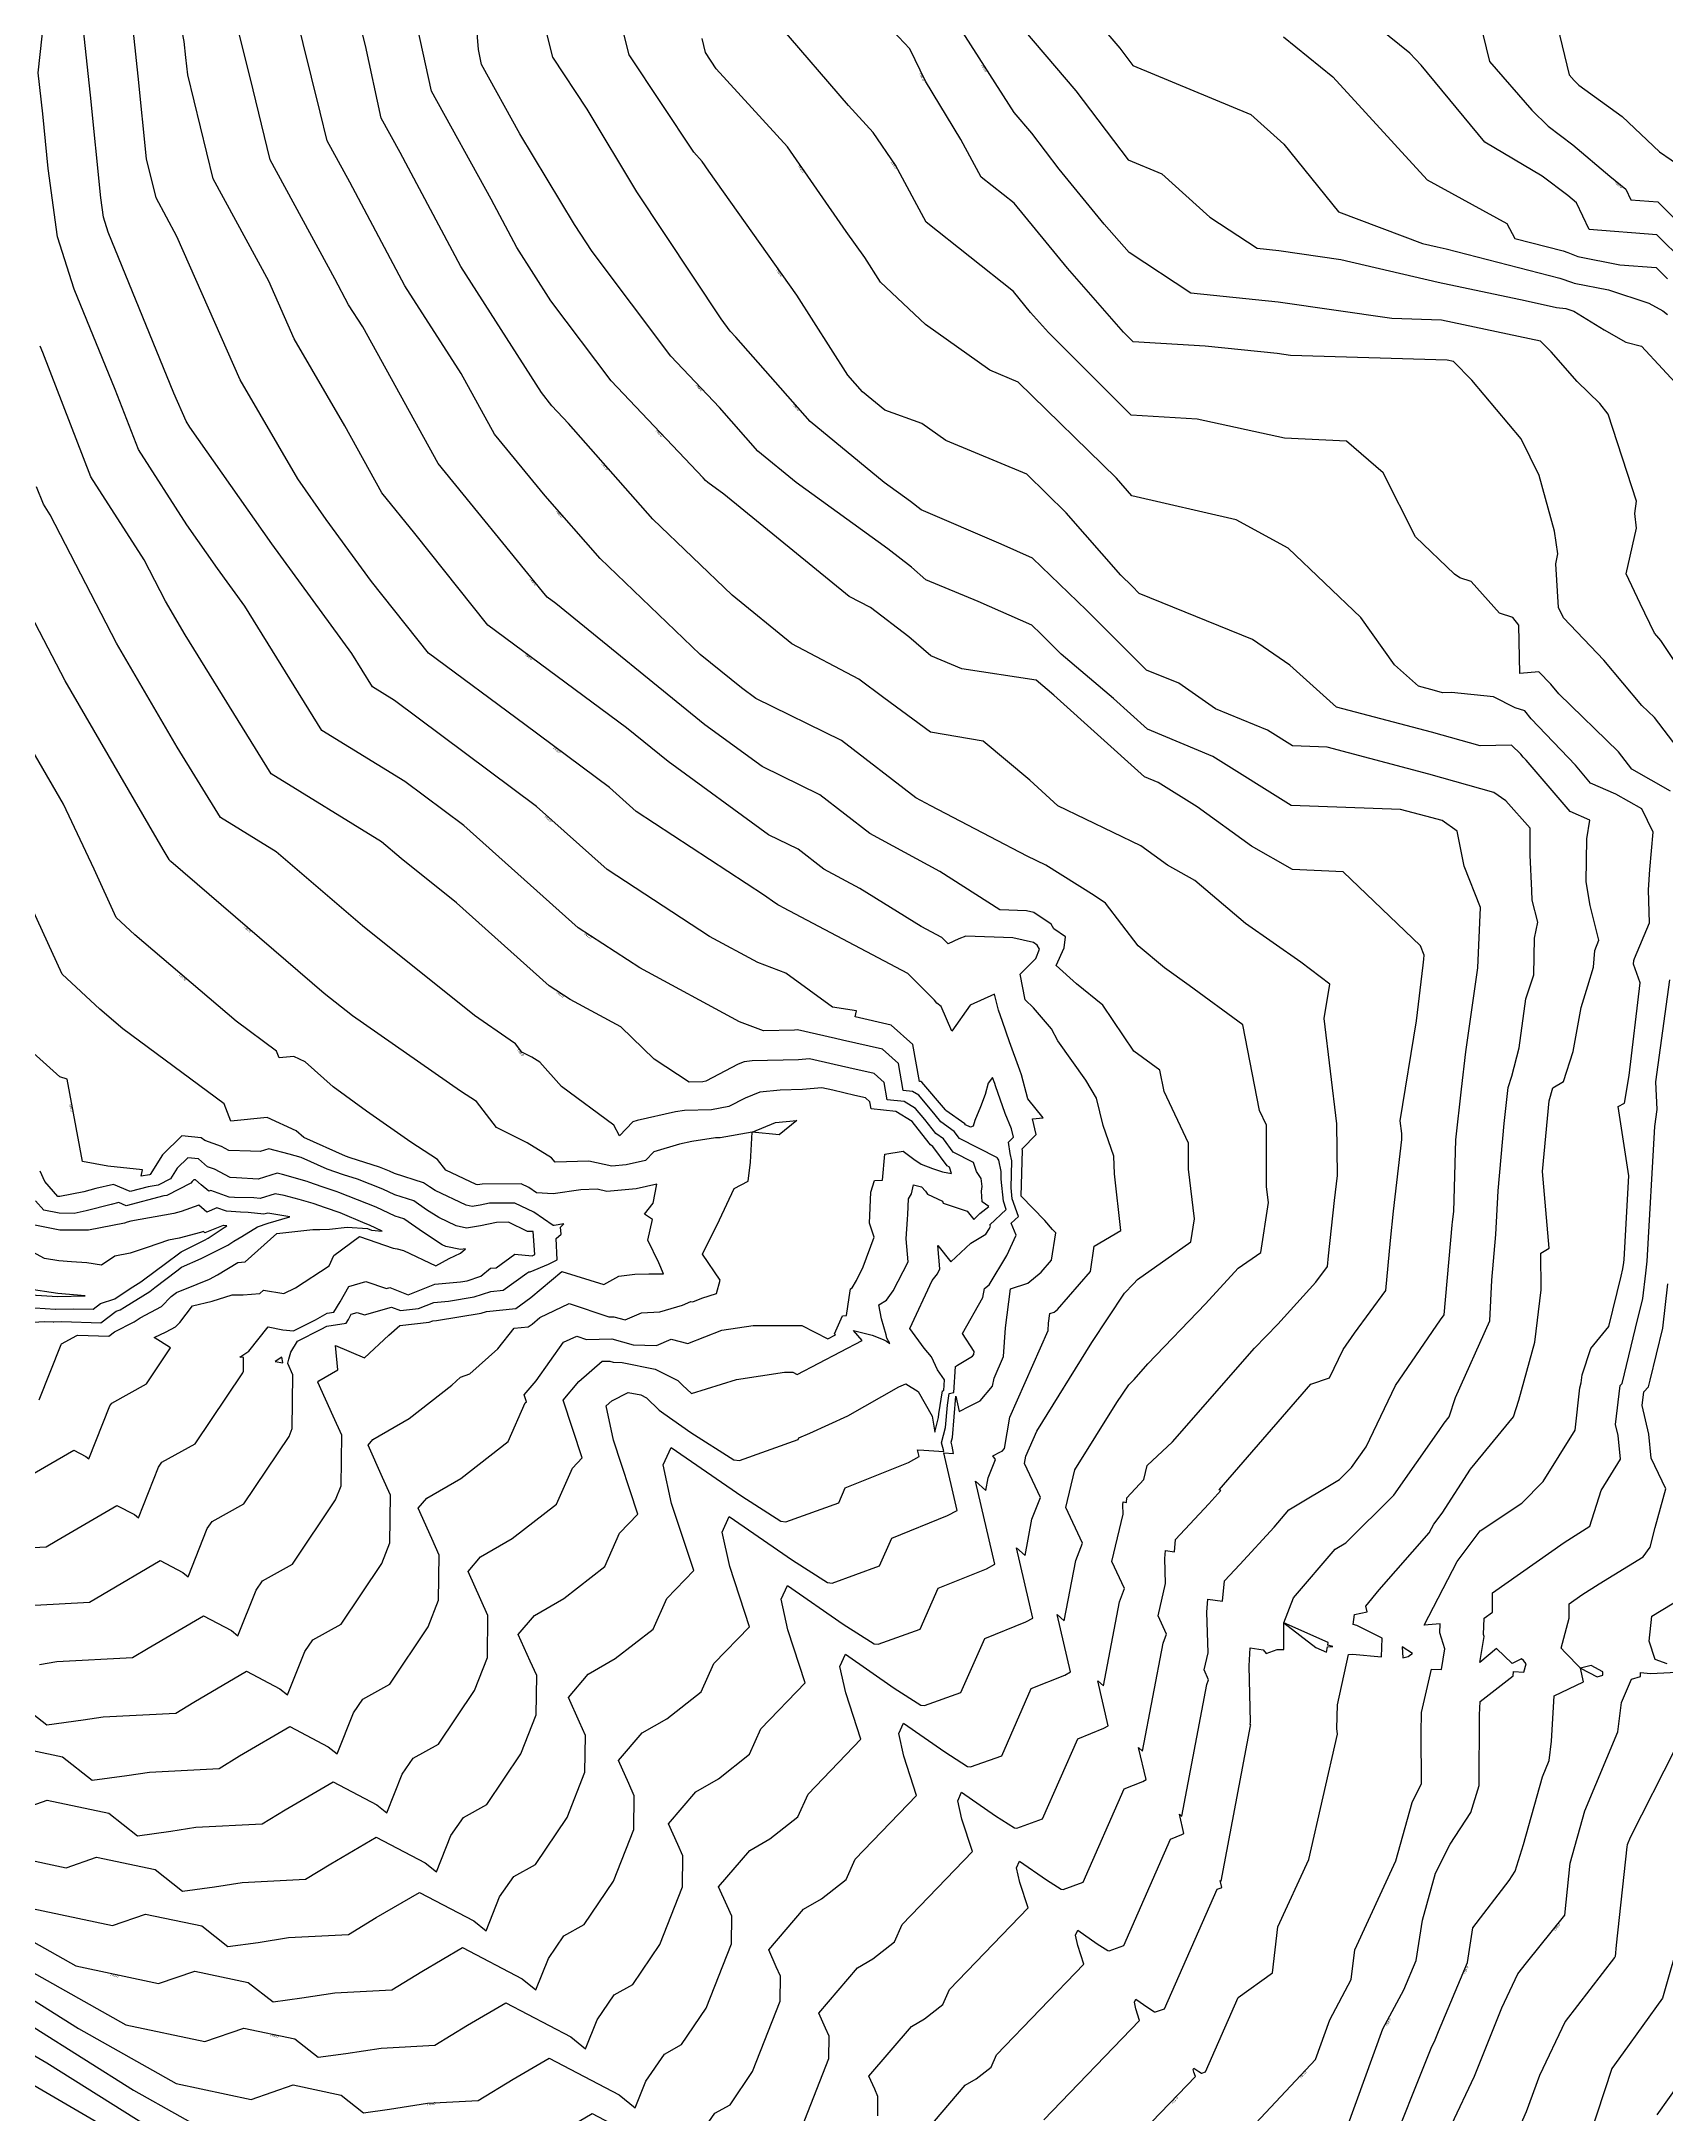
# Model space of a CAD drawing. Extents: x 1684434 to 1702565, y 997334 to 1000228.
# Drawn here: x 1699718.4 to 1700042.8, y 998474.7 to 998888.4 of the extents above; entities that cross this region are included whole.
import ezdxf

# ---------------------------------------------------------------- set-up
doc = ezdxf.new("R2010")
doc.units = 0
doc.layers.add('Default', color=7, linetype='Continuous')

msp = doc.modelspace()

# ---------------------------------------------------------------- linework, layer by layer
at = {"layer": 'Default'}
for points in [[(1699714.8, 998504.1), (1699735.26, 998492.6), (1699751, 998489.22), (1699758.8, 998491.93), (1699768.94, 998489.8), (1699773.63, 998486.09), (1699779.13, 998486.83), (1699786.18, 998487.94), (1699796.94, 998488.51), (1699803.45, 998492.48), (1699811.09, 998496.94), (1699824.03, 998490.15), (1699826.98, 998487.77), (1699829.29, 998493.58), (1699832.71, 998498.55), (1699836.44, 998500.61), (1699841.8, 998508.61), (1699846.36, 998520.15), (1699846.44, 998526.29), (1699845.42, 998528.55), (1699843.56, 998532.7), (1699849.02, 998539.11), (1699853.5, 998541.7), (1699859.74, 998546.58), (1699862, 998551.65), (1699870.83, 998560.81), (1699867.34, 998571.43), (1699866.02, 998577.53), (1699867.28, 998580.29), (1699878.43, 998572.55), (1699884.6, 998568.61), (1699885.41, 998568.52), (1699893.8, 998571.54), (1699897.39, 998579.72), (1699907.05, 998583.61), (1699908.69, 998584.5), (1699904.85, 998601.05), (1699906.9, 998599.23), (1699907.37, 998601.76), (1699908.79, 998605.39), (1699908.28, 998606.13), (1699909.82, 998606.92), (1699910.18, 998607.09), (1699910.59, 998607.59), (1699911.7, 998613.84), (1699919.32, 998631.17), (1699919.42, 998632.59), (1699919.67, 998634.52), (1699920.53, 998634.81), (1699921.18, 998635.35), (1699927.75, 998642.96), (1699928.54, 998647.96), (1699933.81, 998651.09), (1699932.56, 998662.45), (1699932.45, 998665.95), (1699930.29, 998672.1), (1699929.01, 998677.51), (1699926.82, 998681.12), (1699921.26, 998688.97), (1699920.02, 998691.39), (1699916.37, 998695.54), (1699914.73, 998697.18), (1699913.74, 998702.27), (1699916.87, 998705.43), (1699917.62, 998707.24), (1699917.14, 998708.08), (1699916.4, 998708.57), (1699912.27, 998709.54), (1699902.92, 998709.84), (1699901.5, 998709.32), (1699899.39, 998708.3), (1699898.1, 998709.6), (1699893.96, 998711.78), (1699881.76, 998719.34), (1699874.58, 998723.24), (1699869.43, 998727.21), (1699863.5, 998730.11), (1699843.48, 998744.69), (1699835.19, 998751.44), (1699807.48, 998771.94), (1699792.94, 998790.25), (1699786.31, 998798.37), (1699778.96, 998811.68), (1699768.81, 998829.1), (1699763.76, 998840.56), (1699752.67, 998861.01), (1699747.59, 998881.77), (1699747.23, 998885.25), (1699746.9, 998888.42), (1699741.91, 998914.16)], [(1699893.55, 998469.73), (1699902.77, 998480.54), (1699904.93, 998481.79), (1699907.94, 998484.15), (1699909.03, 998486.6), (1699926.46, 998504.69), (1699925.25, 998508.38), (1699924.78, 998510.5), (1699925.22, 998511.46), (1699929.1, 998508.77), (1699931.25, 998507.4), (1699931.53, 998507.37), (1699934.45, 998508.42), (1699943.78, 998529.64), (1699946.04, 998530.55), (1699946.43, 998530.76), (1699945.53, 998534.64), (1699946.01, 998534.22), (1699950.98, 998560.51), (1699951.35, 998561.46), (1699950.45, 998563.41), (1699951.25, 998566.82), (1699951.03, 998574.92), (1699951.21, 998577.52), (1699954.1, 998577.11), (1699954.5, 998581.16), (1699957.57, 998584.47), (1699964.41, 998591.9), (1699967.34, 998595.34), (1699977.48, 998601.42), (1699979.88, 998603.79), (1699982.78, 998607.92), (1699988.63, 998620.15), (1699997.65, 998633.28), (1699998.39, 998634.27), (1699999.96, 998652.16), (1700000.04, 998652.85), (1700000.28, 998654.92), (1700000.73, 998669.22), (1700001.8, 998679.35), (1700002.67, 998686.78), (1700005.06, 998703.52), (1700005.61, 998715.57), (1700002.34, 998723.86), (1700000.97, 998730.79), (1699997.98, 998732.91), (1699994.72, 998733.82), (1699989.66, 998735.17), (1699967.86, 998735.92), (1699952.21, 998745.72), (1699939.16, 998751.14), (1699932.37, 998757.27), (1699921.93, 998766.14), (1699917.88, 998770.19), (1699916.09, 998771.92), (1699905.39, 998776.64), (1699894.93, 998781), (1699892.05, 998783.52), (1699887.33, 998787.15), (1699869.03, 998800.38), (1699861.4, 998806.67), (1699853.75, 998815.35), (1699843.99, 998825.63), (1699828.32, 998846.52), (1699824.77, 998851.87), (1699813.9, 998870.02), (1699806.25, 998883.85), (1699805.6, 998886.83), (1699804.18, 998904.99)], [(1700046.22, 998844.48), (1700040.85, 998849.86), (1700027.33, 998850.9), (1700024.78, 998856.25), (1700023.04, 998857.68), (1700017.91, 998861.51), (1700006.48, 998868.32), (1699993.77, 998883.68), (1699991.55, 998886.1), (1699965.4, 998907.26)], [(1699869.54, 998470.57), (1699875.57, 998485.85), (1699875.63, 998490.28), (1699874.9, 998491.92), (1699873.55, 998494.92), (1699881.27, 998503.97), (1699884.36, 998505.75), (1699888.66, 998509.12), (1699890.22, 998512.62), (1699904.21, 998527.14), (1699902.08, 998533.6), (1699901.28, 998537.31), (1699902.04, 998538.99), (1699908.83, 998534.28), (1699912.59, 998531.88), (1699913.08, 998531.83), (1699918.19, 998533.67), (1699925.22, 998549.67), (1699930.45, 998551.77), (1699931.33, 998552.26), (1699929.25, 998561.21), (1699930.36, 998560.22), (1699933.54, 998577.01), (1699934.56, 998579.64), (1699932.07, 998585.03), (1699934.29, 998594.47), (1699934.23, 998596.34), (1699934.28, 998596.94), (1699934.94, 998596.84), (1699935.03, 998597.78), (1699938.44, 998601.44), (1699939.12, 998604.23), (1699944.14, 998608.93), (1699960.54, 998627.64), (1699965.14, 998632.45), (1699972.78, 998640.81), (1699975.11, 998643.94), (1699975.29, 998646.05), (1699976.48, 998657.1), (1699977.05, 998662.06), (1699976.92, 998672.42), (1699974.39, 998693.4), (1699975.53, 998700.3), (1699969.74, 998704.65), (1699958.69, 998712.39), (1699948.59, 998720.96), (1699943.17, 998724.03), (1699937.85, 998727.87), (1699921.29, 998735.88), (1699915.65, 998740.97), (1699906.33, 998748.77), (1699895.85, 998750.54), (1699886.51, 998757.42), (1699881.57, 998761.16), (1699868.15, 998768.18), (1699856.24, 998777.91), (1699840.44, 998793.06), (1699823.57, 998812.18), (1699820.23, 998815.71), (1699818.22, 998818.38), (1699802.07, 998843.5), (1699789.99, 998866.29), (1699786.2, 998873.15), (1699783.06, 998887.6), (1699779.96, 998900.1)], [(1699927.84, 998460.58), (1699948.71, 998482.24), (1699948.41, 998483.16), (1699948.29, 998483.69), (1699948.4, 998483.93), (1699949.37, 998483.26), (1699949.91, 998482.91), (1699949.98, 998482.91), (1699950.71, 998483.17), (1699957.23, 998498), (1699964.11, 998502.92), (1699965.17, 998512.13), (1699971.34, 998525.57), (1699977.07, 998550.59), (1699976.96, 998551.71), (1699977.1, 998556.45), (1699979.25, 998566.49), (1699980.06, 998566.55), (1699985.83, 998566.03), (1699985.99, 998569.75), (1699980.96, 998572.25), (1699980.19, 998572.48), (1699980.47, 998574.47), (1699983.01, 998575.01), (1699982.74, 998576.11), (1699985.4, 998579.41), (1699995.39, 998590.78), (1699996.29, 998592.51), (1699997.94, 998594.69), (1700003.65, 998603.47), (1700012.18, 998613.9), (1700013.26, 998617.28), (1700016.48, 998628.83), (1700017.73, 998639.28), (1700017.67, 998646.56), (1700019.3, 998647.59), (1700017.97, 998662.87), (1700019.35, 998676.98), (1700020.04, 998679.57), (1700022.16, 998680.86), (1700024.13, 998686.86), (1700025.7, 998695.64), (1700027.06, 998699.92), (1700028.18, 998703.65), (1700028.42, 998706.97), (1700029.25, 998709.08), (1700027.51, 998715.96), (1700026.73, 998720.71), (1700026.86, 998729.28), (1700027.43, 998733.02), (1700023.49, 998734.72), (1700014.73, 998744.97), (1700014.17, 998745.55), (1700013.67, 998746.2), (1700011.8, 998747.96), (1700005.56, 998747.83), (1699995.86, 998750.54), (1699976.91, 998755.59), (1699967.56, 998763.93), (1699960.13, 998769.09), (1699937.52, 998778.27), (1699936.12, 998779.68), (1699933.83, 998781.88), (1699922.95, 998794.38), (1699915.09, 998802.05), (1699898.93, 998808.78), (1699894.11, 998812.21), (1699886.71, 998814.83), (1699882.3, 998818.47), (1699879.34, 998821.82), (1699869.18, 998837.78), (1699851.63, 998862.52), (1699850.26, 998864.5), (1699848.59, 998866.33), (1699835.69, 998885.76), (1699831.49, 998902.47)], [(1700003.29, 998901.4), (1700007.39, 998884.41), (1700015.87, 998874.73), (1700019.13, 998871.52), (1700024.06, 998867.81), (1700031.44, 998861.57), (1700034.63, 998858.94), (1700035.65, 998856.81), (1700041.02, 998856.4), (1700049.5, 998847.93)], [(1699703.82, 998516.39), (1699725.27, 998504.33), (1699741.78, 998500.8), (1699748.98, 998503.3), (1699759.67, 998501.05), (1699764.61, 998497.15), (1699770.39, 998497.93), (1699776.93, 998498.96), (1699788.32, 998499.56), (1699794.34, 998503.24), (1699802.46, 998507.98), (1699814.35, 998501.74), (1699817.06, 998499.54), (1699819.57, 998505.83), (1699822.68, 998510.36), (1699826.74, 998512.6), (1699832.55, 998521.28), (1699836.62, 998531.58), (1699836.71, 998538.29), (1699835.6, 998540.77), (1699833.57, 998545.3), (1699838.28, 998550.82), (1699843.22, 998553.68), (1699850.1, 998559.06), (1699852.59, 998564.66), (1699859.7, 998572.04), (1699855.76, 998584.04), (1699854.26, 998590.93), (1699855.69, 998594.06), (1699868.3, 998585.31), (1699875.27, 998580.85), (1699876.19, 998580.75), (1699885.67, 998584.17), (1699888.11, 998589.73), (1699899.25, 998594.22), (1699901.14, 998595.25), (1699898.48, 998606.73), (1699900.46, 998606.58), (1699900.45, 998606.59), (1699900.17, 998608.04), (1699899.97, 998608.84), (1699900.22, 998609.82), (1699900.93, 998618.03), (1699901.58, 998615), (1699903.64, 998616.06), (1699905.79, 998617.1), (1699908.24, 998620.07), (1699908.52, 998621.64), (1699910.42, 998625.96), (1699910.82, 998631.67), (1699911.84, 998639.44), (1699915.29, 998640.59), (1699917.92, 998642.77), (1699920.01, 998645.19), (1699920.87, 998650.62), (1699920.22, 998651.33), (1699918.67, 998653.1), (1699913.93, 998657.97), (1699914.19, 998667.16), (1699914.17, 998667.25), (1699914.15, 998667.39), (1699916.93, 998670.29), (1699916.2, 998673.38), (1699918.33, 998673.63), (1699915.26, 998677.42), (1699914.02, 998682.21), (1699913.67, 998683.12), (1699911.62, 998688.78), (1699910.2, 998692.84), (1699909.4, 998695.06), (1699908.61, 998698.31), (1699903.73, 998696.07), (1699900.13, 998690.92), (1699897.96, 998695.8), (1699897.08, 998696.51), (1699896.63, 998697.07), (1699891.32, 998702.41), (1699866.48, 998715.49), (1699865.8, 998715.91), (1699865.4, 998716.12), (1699865.11, 998716.34), (1699864.78, 998716.51), (1699862.73, 998718), (1699837.11, 998734.74), (1699831.75, 998739.52), (1699814.87, 998752.12), (1699795.65, 998766.34), (1699784.27, 998780.66), (1699775.25, 998793.04), (1699769.57, 998801.13), (1699758.05, 998820.88), (1699745.44, 998849.53), (1699741.28, 998857.2), (1699739.37, 998864.99), (1699737.7, 998881.49), (1699736.1, 998896.54)], [(1699885.31, 998474.42), (1699885.36, 998478.28), (1699884.72, 998479.71), (1699883.55, 998482.32), (1699892.02, 998492.26), (1699894.64, 998493.77), (1699898.3, 998496.63), (1699899.63, 998499.61), (1699915.33, 998515.91), (1699913.66, 998520.99), (1699913.03, 998523.91), (1699913.63, 998525.23), (1699918.97, 998521.53), (1699921.92, 998519.64), (1699922.31, 998519.6), (1699926.32, 998521.04), (1699934.5, 998539.65), (1699938.24, 998541.16), (1699938.88, 998541.51), (1699937.39, 998547.93), (1699938.18, 998547.22), (1699942.26, 998568.76), (1699942.96, 998570.55), (1699941.26, 998574.22), (1699942.77, 998580.64), (1699942.63, 998585.63), (1699942.74, 998587.23), (1699944.52, 998586.98), (1699944.76, 998589.47), (1699951.38, 998596.59), (1699953.77, 998599.19), (1699953.47, 998599.36), (1699971.77, 998620.42), (1699975.51, 998621.73), (1699978.2, 998627.36), (1699980.46, 998630.64), (1699986.75, 998639.11), (1699987.63, 998649.1), (1699988.26, 998654.97), (1699989.91, 998669.25), (1699989.89, 998670.5), (1699989.59, 998673.03), (1699992.87, 998692.94), (1699994.17, 998704.07), (1699994.34, 998705.24), (1699994.38, 998706.08), (1699993.64, 998707.96), (1699978.2, 998722.7), (1699968.09, 998723.18), (1699959.91, 998727.81), (1699949.07, 998735.64), (1699941.31, 998740.5), (1699938.56, 998741.64), (1699920.44, 998757.98), (1699916.96, 998760.94), (1699902.08, 998763.22), (1699895.93, 998765.78), (1699891.54, 998769.62), (1699883.86, 998775.44), (1699879.58, 998777.67), (1699854.6, 998798.09), (1699851.43, 998800.38), (1699850.95, 998800.77), (1699850.47, 998801.32), (1699832.11, 998820.67), (1699820.09, 998836.69), (1699813.25, 998847.32), (1699808.15, 998856.96), (1699796.22, 998878.5), (1699792.34, 998896.39)], [(1699918.44, 998473.59), (1699937.58, 998493.46), (1699936.83, 998495.77), (1699936.54, 998497.1), (1699936.81, 998497.7), (1699939.24, 998496.01), (1699940.58, 998495.16), (1699940.75, 998495.14), (1699942.58, 998495.79), (1699953.05, 998519.62), (1699953.84, 998519.94), (1699953.98, 998520.01), (1699953.66, 998521.36), (1699953.83, 998521.22), (1699959.7, 998552.25), (1699959.75, 998552.37), (1699959.64, 998552.59), (1699959.74, 998552.99), (1699959.42, 998564.22), (1699959.67, 998567.82), (1699962.24, 998567.45), (1699962.81, 998566.67), (1699965.07, 998567.46), (1699966.34, 998567.51), (1699966.4, 998572.83), (1699972.76, 998567.86), (1699974.86, 998566.98), (1699975.08, 998567.99), (1699976.14, 998568.06), (1699975.14, 998568.37), (1699975.21, 998568.87), (1699966.4, 998572.83), (1699968.3, 998577.77), (1699976.59, 998587.51), (1699978.73, 998588.8), (1699988.34, 998598.28), (1699997.4, 998611.18), (1699998.37, 998612.67), (1699999.37, 998613.9), (1700000.61, 998617.76), (1700007.5, 998633.09), (1700007.91, 998641.22), (1700008.71, 998650.31), (1700009.15, 998659.02), (1700010.38, 998672.44), (1700011.14, 998679.63), (1700011.85, 998681.91), (1700013.31, 998687.54), (1700014.69, 998697.32), (1700016.25, 998702.13), (1700016.4, 998709.44), (1700017.06, 998712.64), (1700015.96, 998717.02), (1700015.9, 998719), (1700015.56, 998726), (1700015.51, 998731.42), (1700010.71, 998736.84), (1700008.31, 998738.54), (1699995.29, 998742.18), (1699975.03, 998747.58), (1699968.09, 998747.82), (1699963.11, 998750.94), (1699952.76, 998755.24), (1699945.41, 998760.34), (1699938.95, 998762.97), (1699927, 998774.94), (1699916.22, 998785.32), (1699909.93, 998788.09), (1699894.01, 998794.93), (1699891.85, 998796.6), (1699886.62, 998800.38), (1699871.85, 998812.57), (1699857.02, 998829.38), (1699855.87, 998830.59), (1699854.03, 998833.04), (1699837.21, 998858.43), (1699827.32, 998874.94), (1699820.45, 998885.29), (1699817.24, 998898.03)], [(1699925.59, 998896.49), (1699933.61, 998887.09), (1699936.22, 998883.64), (1699959.77, 998873.84), (1699966.34, 998867.91), (1699977.28, 998854.39), (1699994.06, 998848.12), (1699996.95, 998847.44), (1699998.8, 998847.06), (1700021.49, 998841.16), (1700024.01, 998840.32), (1700024.35, 998840.18), (1700031.2, 998838.86), (1700039.2, 998836.19), (1700042.03, 998834.68), (1700042.92, 998833.9)], [(1699705.3, 998527.8), (1699723.32, 998523.94), (1699729.36, 998526.04), (1699741.12, 998523.56), (1699746.56, 998519.26), (1699752.92, 998520.12), (1699758.44, 998520.99), (1699771.08, 998521.66), (1699776.12, 998524.74), (1699785.21, 998530.04), (1699795, 998524.91), (1699797.24, 998523.1), (1699800.12, 998530.34), (1699802.62, 998533.98), (1699807.32, 998536.58), (1699814.06, 998546.64), (1699817.14, 998554.45), (1699817.25, 998562.29), (1699815.95, 998565.19), (1699813.57, 998570.49), (1699816.78, 998574.25), (1699822.64, 998577.64), (1699830.82, 998584.03), (1699833.78, 998590.68), (1699837.45, 998594.49), (1699832.6, 998609.26), (1699831.11, 998616.12), (1699832.23, 998617.13), (1699835.53, 998618.8), (1699838.06, 998618.28), (1699839.19, 998617.72), (1699841.67, 998615.27), (1699842.61, 998614.58), (1699842.63, 998614.57), (1699848.03, 998610.82), (1699856.61, 998605.33), (1699857.74, 998605.2), (1699869.4, 998609.41), (1699869.56, 998609.76), (1699871.74, 998610.64), (1699879.32, 998614.09), (1699889.53, 998619.9), (1699890.92, 998620.48), (1699893.38, 998618.95), (1699896.15, 998614.04), (1699896.71, 998610.84), (1699897.47, 998613.77), (1699897.53, 998614.51), (1699898.22, 998619.11), (1699898.53, 998619.18), (1699898.64, 998621.32), (1699897.25, 998623.27), (1699896.07, 998625.89), (1699894.61, 998627.65), (1699891.73, 998631.56), (1699896.19, 998641.1), (1699897.23, 998642.48), (1699897.72, 998643.44), (1699897.34, 998648.13), (1699899.91, 998644.86), (1699903.88, 998648.61), (1699906.92, 998650.41), (1699907.59, 998651.52), (1699907.81, 998651.99), (1699907.69, 998652.27), (1699910.96, 998655.31), (1699910.39, 998656.94), (1699909.93, 998661.36), (1699909.97, 998662.89), (1699909.47, 998665.17), (1699909.24, 998665.53), (1699909.21, 998665.64), (1699901.61, 998669.47), (1699900.58, 998670.88), (1699897.91, 998672.79), (1699896.8, 998674.21), (1699893.49, 998678.09), (1699892.26, 998678.83), (1699890.41, 998679.04), (1699889.47, 998684.44), (1699886.28, 998687.28), (1699878.28, 998689.09), (1699876.87, 998689.42), (1699869.27, 998691.17), (1699868.72, 998691.12), (1699862.49, 998690.97), (1699857.74, 998692.77), (1699837.83, 998703.52), (1699825.53, 998711.55), (1699802.7, 998731.93), (1699790.92, 998740.72), (1699774.34, 998750.93), (1699758.98, 998775.75), (1699753.51, 998783.26), (1699747.39, 998791.96), (1699737.73, 998807), (1699733.11, 998818.99), (1699724.95, 998838.99), (1699721.6, 998849.43), (1699719.74, 998863.1), (1699718.64, 998873.98), (1699717.76, 998882.18), (1699718.95, 998893.11)], [(1699715.29, 998516.07), (1699732.55, 998512.37), (1699739.17, 998514.67), (1699750.39, 998512.31), (1699755.58, 998508.2), (1699761.66, 998509.03), (1699767.69, 998509.98), (1699779.7, 998510.61), (1699785.23, 998513.99), (1699793.84, 998519.01), (1699804.68, 998513.32), (1699807.15, 998511.32), (1699809.84, 998518.09), (1699812.65, 998522.17), (1699817.03, 998524.59), (1699823.31, 998533.96), (1699826.88, 998543.01), (1699826.98, 998550.29), (1699825.77, 998552.98), (1699823.57, 998557.89), (1699827.53, 998562.54), (1699832.93, 998565.66), (1699840.46, 998571.55), (1699843.19, 998577.67), (1699848.58, 998583.26), (1699844.18, 998596.65), (1699842.51, 998604.34), (1699844.1, 998607.82), (1699858.16, 998598.07), (1699865.94, 998593.09), (1699866.96, 998592.97), (1699877.53, 998596.79), (1699878.83, 998599.75), (1699891.45, 998604.83), (1699893.6, 998606), (1699893.28, 998607.35), (1699894.48, 998607.26), (1699898.51, 998606.98), (1699898.42, 998607.33), (1699898.05, 998608.73), (1699898.84, 998611.79), (1699899.23, 998616.27), (1699899.57, 998618.57), (1699900.53, 998618.78), (1699900.81, 998623.97), (1699901.21, 998624.21), (1699904.21, 998626), (1699904.49, 998626.35), (1699904.56, 998626.97), (1699902.26, 998630.55), (1699906.27, 998637.72), (1699906.62, 998639.56), (1699907.54, 998640.3), (1699911.09, 998646.13), (1699912.92, 998650.18), (1699911.93, 998652.58), (1699913.39, 998653.93), (1699912.16, 998657.45), (1699911.93, 998659.66), (1699912.08, 998665.02), (1699911.77, 998666.45), (1699911.44, 998668.72), (1699912.4, 998669.73), (1699912.01, 998671.42), (1699910.76, 998674.46), (1699908.81, 998680), (1699908.68, 998680.48), (1699908.23, 998681.68), (1699907.38, 998680.52), (1699906.76, 998678.23), (1699905.84, 998675.8), (1699904.72, 998673.06), (1699904.39, 998671.94), (1699903.81, 998671.71), (1699902.83, 998672.2), (1699902.71, 998672.37), (1699898.92, 998675.08), (1699898.86, 998675.17), (1699894.13, 998680.71), (1699893.92, 998680.83), (1699893.62, 998680.87), (1699892.33, 998688.25), (1699887.97, 998692.12), (1699880.83, 998693.74), (1699881.06, 998694.97), (1699876.31, 998695.66), (1699866.96, 998702.48), (1699861.41, 998704.59), (1699851.75, 998709.8), (1699831.32, 998723.14), (1699817.22, 998735.72), (1699788.86, 998756.89), (1699784.44, 998759.61), (1699780.34, 998766.24), (1699764.38, 998788.15), (1699748.02, 998811.42), (1699747.3, 998812.66), (1699744.84, 998818.25), (1699731.73, 998850.37), (1699730.77, 998853.35), (1699730.24, 998857.25), (1699728.17, 998877.73), (1699726.52, 998893.19)], [(1699848.74, 998469.07), (1699852.77, 998474.92), (1699855.86, 998476.64), (1699860.29, 998483.25), (1699865.83, 998497.28), (1699865.9, 998502.28), (1699865.07, 998504.13), (1699863.56, 998507.51), (1699870.52, 998515.68), (1699874.07, 998517.73), (1699879.02, 998521.6), (1699880.81, 998525.63), (1699893.08, 998538.36), (1699890.5, 998546.21), (1699889.52, 998550.72), (1699890.45, 998552.76), (1699898.7, 998547.04), (1699903.26, 998544.12), (1699903.86, 998544.06), (1699910.06, 998546.29), (1699915.94, 998559.68), (1699922.65, 998562.38), (1699923.79, 998563.01), (1699921.12, 998574.49), (1699922.54, 998573.23), (1699924.82, 998585.26), (1699926.17, 998588.73), (1699922.88, 998595.84), (1699924.64, 998603.34), (1699933.06, 998616.81), (1699935.41, 998620.31), (1699936.52, 998621.35), (1699939.25, 998624.47), (1699950.76, 998636.47), (1699957.25, 998643.58), (1699961.77, 998646.75), (1699963.3, 998656.71), (1699962.92, 998659.86), (1699962.91, 998672.13), (1699961.51, 998675.08), (1699958.2, 998692.19), (1699947.5, 998700.03), (1699942.52, 998703.52), (1699937.28, 998707.96), (1699930.78, 998716.43), (1699928.52, 998717.99), (1699918.86, 998724), (1699915.12, 998725.85), (1699907.73, 998729.66), (1699895.88, 998735.87), (1699892.94, 998737.47), (1699878.07, 998748.93), (1699860.95, 998757.31), (1699858.09, 998759.39), (1699849.89, 998766.07), (1699829.93, 998785.22), (1699818.9, 998797.72), (1699808.84, 998810.04), (1699802.15, 998822.17), (1699790.89, 998839.68), (1699779.93, 998860.35), (1699775.44, 998868.62), (1699774.05, 998874.32), (1699768.92, 998895.03)], [(1700043.52, 998738.78), (1700035.83, 998743.16), (1700033.16, 998746.64), (1700021.29, 998758.23), (1700019.69, 998760.13), (1700017.29, 998762.63), (1700013.49, 998762.29), (1700013.28, 998771.96), (1700012.05, 998773.49), (1700009.39, 998774.32), (1700003.77, 998780.62), (1700001.5, 998781.35), (1700000.44, 998782.13), (1699992.66, 998789.53), (1699986.18, 998802.34), (1699978.91, 998808.63), (1699966.49, 998809.26), (1699949.1, 998813.04), (1699935.92, 998813.85), (1699919.38, 998830.31), (1699915.83, 998834.36), (1699912.44, 998838.49), (1699894.99, 998852.38), (1699888.89, 998863.73), (1699884.38, 998870.23), (1699879.46, 998875.63), (1699865.82, 998891.49)], [(1699912.5, 998893.09), (1699924.85, 998878.6), (1699935.3, 998864.79), (1699942.03, 998861.99), (1699951.59, 998853.36), (1699961.05, 998847.14), (1699965.4, 998846.7), (1699977.72, 998844.91), (1699997.2, 998840.36), (1700014.55, 998836.73), (1700020.8, 998835.35), (1700022.64, 998835.12), (1700024.26, 998834.58), (1700030.3, 998830.84), (1700034.61, 998828.42), (1700037.76, 998827.62), (1700046.16, 998818.58)], [(1700020.96, 998891.4), (1700023.29, 998881.74), (1700024.29, 998880.61), (1700025.22, 998879.68), (1700033.92, 998873.42), (1700041.33, 998866.43), (1700045.98, 998863.22)], [(1699694.36, 998511.57), (1699725.77, 998491.81), (1699745.25, 998480.87), (1699760.23, 998477.65), (1699768.61, 998480.57), (1699778.22, 998478.55), (1699782.66, 998475.03), (1699787.86, 998475.74), (1699795.43, 998476.93), (1699805.57, 998477.46), (1699812.56, 998481.73), (1699819.71, 998485.91), (1699833.7, 998478.57), (1699836.89, 998475.99), (1699839.02, 998481.32), (1699842.74, 998486.74), (1699846.15, 998488.63), (1699851.05, 998495.93), (1699856.1, 998508.72), (1699856.17, 998514.29), (1699855.25, 998516.34), (1699853.56, 998520.11), (1699859.77, 998527.4), (1699863.79, 998529.71), (1699869.38, 998534.09), (1699871.41, 998538.64), (1699881.95, 998549.59), (1699878.92, 998558.82), (1699877.77, 998564.12), (1699878.87, 998566.53), (1699888.56, 998559.8), (1699893.93, 998556.36), (1699894.64, 998556.29), (1699901.93, 998558.92), (1699906.67, 998569.7), (1699914.85, 998572.99), (1699916.24, 998573.75), (1699912.98, 998587.77), (1699914.72, 998586.23), (1699916.1, 998593.51), (1699917.78, 998597.82), (1699914.63, 998604.61), (1699914.89, 998606.05), (1699917.08, 998611.03), (1699928.06, 998628.77), (1699934.54, 998638.58), (1699936.37, 998640.5), (1699937.14, 998641.33), (1699947.82, 998648.83), (1699948.53, 998653.46), (1699947.35, 998663.35), (1699947.34, 998668.53), (1699942.47, 998678.85), (1699941.64, 998683.12), (1699936.46, 998686.92), (1699930.22, 998696.09), (1699924.96, 998700.35), (1699920.92, 998704.01), (1699922.54, 998707.52), (1699922.76, 998709.74), (1699920.47, 998711.31), (1699919.95, 998712.23), (1699916.44, 998714.57), (1699915, 998714.91), (1699909.66, 998715.08), (1699897.73, 998722.77), (1699883.76, 998730.36), (1699873.75, 998738.07), (1699862.23, 998743.71), (1699850.78, 998752.04), (1699821.06, 998776.25), (1699819.32, 998777.53), (1699818.41, 998778.68), (1699797.57, 998804.21), (1699782.52, 998831.48), (1699779.7, 998835.85), (1699776.97, 998841.02), (1699764.06, 998864.82), (1699760.04, 998881.21), (1699757.87, 998889.97)], [(1699960.81, 998472.95), (1699972.67, 998485.68), (1699975.55, 998493.6), (1699979.84, 998501.61), (1699980.52, 998507.53), (1699988.7, 998525.33), (1699991.96, 998536.97), (1699993.85, 998540.74), (1699993.76, 998550.79), (1699993.86, 998554.9), (1699995.81, 998563.57), (1699997.84, 998563.48), (1699998.53, 998567.62), (1699997.49, 998570.82), (1699997.55, 998572.61), (1699994.35, 998572.35), (1700000.96, 998585.08), (1700005.56, 998591.15), (1700013.86, 998596.68), (1700018.1, 998601), (1700024.5, 998611.27), (1700025.45, 998619.73), (1700025.72, 998620.71), (1700025.91, 998622.32), (1700027.67, 998627.58), (1700031.26, 998631.92), (1700033.7, 998641.97), (1700034.06, 998643.46), (1700034.2, 998644.73), (1700034.27, 998645.33), (1700035.22, 998662.01), (1700033.07, 998675.85), (1700034.34, 998676.55), (1700035.28, 998682.03), (1700037.5, 998700.53), (1700036.17, 998704.29), (1700036.22, 998704.97), (1700036.39, 998705.4), (1700039.37, 998712.54), (1700039.15, 998719.12), (1700039.4, 998723.19), (1700040.08, 998730.63), (1700037.82, 998735.28), (1700032.64, 998738.23), (1700027.61, 998740.41), (1700024.56, 998743.97), (1700015.73, 998753.22), (1700014.47, 998754.84), (1700012.51, 998755.45), (1700008.25, 998757.6), (1699999.86, 998758.49), (1699998.04, 998758.45), (1699996.42, 998758.9), (1699993.26, 998759.74), (1699988.48, 998764.01), (1699981.73, 998773.48), (1699967.21, 998787.32), (1699956.87, 998792.92), (1699936.05, 998797.74), (1699932.98, 998801.27), (1699913.33, 998820.44), (1699907.71, 998822.79), (1699894.86, 998831.92), (1699885.84, 998840.39), (1699882.71, 998845.31), (1699879.01, 998850.52), (1699867.32, 998867.37), (1699853.09, 998882.99), (1699850.94, 998886.23), (1699850.24, 998889.01)], [(1700048.74, 998742.55), (1700040.35, 998753.48), (1700037.85, 998755.92), (1700030.26, 998764.96), (1700022.17, 998773.37), (1700021.17, 998775.46), (1700020.68, 998784.19), (1700021.07, 998786.16), (1700020.4, 998790.69), (1700017.3, 998801.83), (1700013.77, 998809.11), (1700003.89, 998820.85), (1700000.23, 998824.52), (1699998.99, 998824.79), (1699967.69, 998825.76), (1699965.02, 998826.15), (1699950.66, 998827.61), (1699936.28, 998828.5), (1699934.34, 998830.43), (1699923.17, 998843.16), (1699912.54, 998856.13), (1699905.99, 998861.34), (1699901.92, 998868.83), (1699894.85, 998880.48), (1699891.75, 998886.94), (1699888.34, 998890.56)], [(1700047.16, 998760.6), (1700041.6, 998768.87), (1700040.83, 998769.79), (1700040.32, 998770.31), (1700037.5, 998776.24), (1700034.7, 998782.2), (1700036.79, 998791.3), (1700036.44, 998794.22), (1700036.73, 998796.69), (1700031.13, 998814.07), (1700029.46, 998816.14), (1700024.9, 998820.55), (1700019.7, 998826.49), (1700017.62, 998828.58), (1699997.86, 998832.83), (1699987.9, 998833.14), (1699965.21, 998836.42), (1699947.81, 998838.2), (1699935.5, 998846.29), (1699930.52, 998851.97), (1699921.53, 998862.93), (1699916.1, 998870.11), (1699912.57, 998874.25), (1699901.74, 998891.05)], [(1699966.32, 998889.34), (1699976.12, 998881.4), (1699995, 998860.79), (1700010.86, 998852.12), (1700012.48, 998849.13), (1700022.1, 998846.63), (1700023.05, 998846.32), (1700025.08, 998845.48), (1700033.43, 998843.87), (1700040.67, 998843.31), (1700042.94, 998841.04)], [(1699714.09, 998535.51), (1699719.55, 998537.4), (1699731.84, 998534.82), (1699737.53, 998530.32), (1699744.19, 998531.22), (1699749.19, 998532.01), (1699762.45, 998532.71), (1699767.01, 998535.49), (1699776.59, 998541.08), (1699785.33, 998536.49), (1699787.32, 998534.88), (1699790.39, 998542.6), (1699792.59, 998545.79), (1699797.61, 998548.57), (1699804.81, 998559.32), (1699807.4, 998565.88), (1699807.52, 998574.29), (1699806.12, 998577.4), (1699803.57, 998583.08), (1699806.03, 998585.96), (1699812.36, 998589.62), (1699821.18, 998596.52), (1699824.38, 998603.69), (1699826.32, 998605.71), (1699822.54, 998617.25), (1699825.68, 998620.98), (1699830.33, 998625.02), (1699831.81, 998625.05), (1699832.51, 998624.85), (1699834.27, 998624.79), (1699840.9, 998623.45), (1699845.41, 998621.2), (1699846.37, 998620.25), (1699848.15, 998618.56), (1699857.11, 998621.4), (1699866.69, 998622.84), (1699868.36, 998622.83), (1699869.26, 998622.37), (1699882.22, 998629.14), (1699880.46, 998631.16), (1699884.17, 998630.25), (1699886.38, 998629.37), (1699887.08, 998629.02), (1699887.74, 998628.54), (1699887.16, 998629.63), (1699886.99, 998630.27), (1699886.09, 998633.46), (1699885.51, 998636.26), (1699887.04, 998637.21), (1699888.42, 998639.05), (1699891.38, 998644.83), (1699891, 998649.44), (1699891.28, 998653.39), (1699891.32, 998654.29), (1699891.47, 998657.45), (1699892.03, 998658.44), (1699892.44, 998660.2), (1699894.05, 998659.81), (1699894.84, 998658.97), (1699895.23, 998658.35), (1699898.24, 998656.95), (1699898.4, 998656.57), (1699903.19, 998654.98), (1699904.48, 998653.34), (1699905.72, 998654.51), (1699907.48, 998655.91), (1699906.16, 998656.8), (1699906.01, 998658.96), (1699906.17, 998659.89), (1699905.93, 998661.52), (1699905.03, 998662.92), (1699904.42, 998664.7), (1699900.38, 998666.73), (1699898.44, 998669.39), (1699896.89, 998670.5), (1699894.74, 998673.25), (1699892.85, 998675.46), (1699890.59, 998676.83), (1699887.21, 998677.21), (1699886.61, 998680.63), (1699884.59, 998682.43), (1699879.51, 998683.58), (1699876.61, 998684.26), (1699871.72, 998685.39), (1699869.52, 998685.18), (1699860.25, 998684.95), (1699858.62, 998684.79), (1699857.46, 998684.32), (1699850.98, 998680.89), (1699850.4, 998680.78), (1699847.7, 998680.72), (1699840.7, 998685.31), (1699834.02, 998691.78), (1699823.9, 998697.24), (1699819.74, 998699.96), (1699801.22, 998716.49), (1699790.16, 998725.34), (1699786.29, 998728.67), (1699764.24, 998742.24), (1699747.08, 998769.97), (1699743.16, 998776.71), (1699738.87, 998784.99), (1699728.25, 998801.53), (1699718.68, 998826.36), (1699718.16, 998827.61)], [(1699709.73, 998548.77), (1699722.57, 998546.07), (1699728.5, 998541.38), (1699735.45, 998542.32), (1699739.94, 998543.03), (1699753.83, 998543.76), (1699757.9, 998546.24), (1699767.96, 998552.11), (1699775.65, 998548.08), (1699777.41, 998546.66), (1699780.67, 998554.85), (1699782.56, 998557.6), (1699787.9, 998560.56), (1699795.57, 998572), (1699797.67, 998577.31), (1699797.78, 998586.29), (1699796.3, 998589.61), (1699793.58, 998595.68), (1699795.28, 998597.68), (1699802.07, 998601.6), (1699811.54, 998609), (1699814.97, 998616.7), (1699815.2, 998616.94), (1699814.75, 998618.29), (1699817.14, 998621.13), (1699822.61, 998628.83), (1699825.22, 998630.05), (1699827.19, 998629.39), (1699832.24, 998629.48), (1699836.47, 998628.27), (1699841.17, 998628.13), (1699844.09, 998629.41), (1699847.43, 998628.55), (1699854.17, 998631.23), (1699860.43, 998632.17), (1699870.15, 998632.13), (1699875.38, 998629.48), (1699876.9, 998630.28), (1699876.69, 998630.52), (1699878.25, 998634.06), (1699879.09, 998634.16), (1699879.59, 998637.77), (1699879.87, 998639.48), (1699880.2, 998639.68), (1699881.09, 998641.15), (1699882.39, 998643.85), (1699884.58, 998649.79), (1699883.66, 998652.59), (1699883.94, 998658.73), (1699884.67, 998661.08), (1699886.26, 998661.16), (1699886.74, 998666.34), (1699890.39, 998666.93), (1699892.53, 998665.32), (1699893.96, 998664.35), (1699896.23, 998663.5), (1699898.22, 998662.84), (1699900.06, 998662.51), (1699899.63, 998663.76), (1699899.16, 998664), (1699896.31, 998667.9), (1699895.87, 998668.22), (1699892.68, 998672.29), (1699892.21, 998672.84), (1699888.92, 998674.83), (1699884.01, 998675.38), (1699883.75, 998676.82), (1699882.9, 998677.59), (1699880.75, 998678.07), (1699876.34, 998679.1), (1699874.17, 998679.6), (1699870.31, 998679.24), (1699865.84, 998679.13), (1699861.76, 998678.71), (1699858.86, 998677.54), (1699855.62, 998675.83), (1699852.12, 998675.2), (1699846.72, 998675.08), (1699844.94, 998674.81), (1699837.28, 998673.08), (1699836.42, 998672.83), (1699833.79, 998669.99), (1699832.61, 998672.12), (1699822.21, 998679.88), (1699817.9, 998684.71), (1699816.3, 998685.7), (1699814.3, 998686.69), (1699812.98, 998688.39), (1699811.93, 998689.07), (1699804.86, 998694), (1699782.5, 998711.89), (1699765.27, 998726.71), (1699754.14, 998733.56), (1699745.48, 998747.55), (1699733.39, 998768.36), (1699720.13, 998793.93), (1699718.77, 998796.05), (1699717.42, 998799.55)], [(1699713.29, 998557.33), (1699719.48, 998552.44), (1699726.72, 998553.42), (1699730.69, 998554.04), (1699745.21, 998554.81), (1699748.78, 998556.99), (1699759.33, 998563.15), (1699765.98, 998559.66), (1699767.49, 998558.44), (1699770.94, 998567.11), (1699772.53, 998569.41), (1699778.19, 998572.55), (1699786.32, 998584.68), (1699787.93, 998588.75), (1699788.05, 998598.29), (1699786.47, 998601.82), (1699783.58, 998608.27), (1699784.53, 998609.39), (1699791.79, 998613.58), (1699800.28, 998620.22), (1699802.06, 998621.84), (1699803.92, 998622.48), (1699809.46, 998627.51), (1699812.72, 998631.62), (1699815.55, 998631.91), (1699816.31, 998632.45), (1699817.85, 998633.76), (1699823.74, 998636.51), (1699831.61, 998633.9), (1699832.67, 998633.91), (1699834.9, 998633.28), (1699838.18, 998634.71), (1699841.8, 998634.88), (1699846.32, 998636.22), (1699848, 998636.96), (1699848.39, 998636.86), (1699850.23, 998637.59), (1699853.12, 998638.55), (1699853.83, 998641.23), (1699850.32, 998646.36), (1699853.7, 998653.23), (1699856.63, 998659.48), (1699859.43, 998660.97), (1699859.92, 998664.78), (1699860.25, 998670.77), (1699853.84, 998669.62), (1699852.94, 998669.6), (1699848.2, 998668.87), (1699845.76, 998668.32), (1699840.59, 998666.83), (1699838.97, 998665.08), (1699835.08, 998664.19), (1699832.25, 998663.94), (1699827.65, 998664.94), (1699820.95, 998664.76), (1699820.17, 998665.64), (1699815.31, 998668.64), (1699809.23, 998671.66), (1699805.2, 998676.85), (1699802.01, 998678.91), (1699780.47, 998693.93), (1699774.83, 998698.44), (1699744.24, 998724.74), (1699744.04, 998724.87), (1699743.87, 998725.13), (1699742.71, 998727.13), (1699723.13, 998760.83), (1699712, 998782.14)], [(1699717.98, 998564.51), (1699721.44, 998565.06), (1699736.58, 998565.86), (1699739.67, 998567.74), (1699750.71, 998574.18), (1699756.3, 998571.25), (1699757.58, 998570.22), (1699761.22, 998579.36), (1699762.5, 998581.22), (1699768.48, 998584.54), (1699777.07, 998597.35), (1699778.19, 998600.18), (1699778.32, 998610.29), (1699776.65, 998614.03), (1699773.58, 998620.87), (1699773.78, 998621.1), (1699777.58, 998623.3), (1699777.05, 998628.17), (1699782.89, 998625.68), (1699787.71, 998630.2), (1699789.9, 998632.12), (1699795.75, 998632.81), (1699796.52, 998633.11), (1699797.25, 998633.18), (1699806.18, 998634.61), (1699807.25, 998634.96), (1699813.05, 998635.57), (1699816.07, 998637.72), (1699822.25, 998642.96), (1699830.63, 998640.32), (1699833.62, 998642), (1699836.84, 998642.38), (1699839.63, 998642.46), (1699842.54, 998642.45), (1699841.61, 998644.64), (1699839.42, 998649.19), (1699840.34, 998653.34), (1699838.74, 998654.36), (1699840.47, 998656.57), (1699841.24, 998660.38), (1699837.11, 998659.44), (1699831.25, 998658.92), (1699829.3, 998659.34), (1699826.03, 998659.25), (1699820.5, 998658.46), (1699817.19, 998658.63), (1699815.65, 998659.69), (1699814.14, 998660.41), (1699806.34, 998660.36), (1699805.87, 998660.27), (1699805.47, 998660.2), (1699805.18, 998660.26), (1699799.08, 998663.16), (1699797.42, 998665.3), (1699792.09, 998668.75), (1699783.25, 998674.91), (1699776.62, 998679.76), (1699771.05, 998684.78), (1699768.74, 998685.83), (1699765.86, 998685.55), (1699765.3, 998686.92), (1699757.24, 998692.89), (1699737, 998710.12), (1699733.29, 998713.6), (1699728.88, 998723.26), (1699722.79, 998736.21), (1699711.59, 998755.48)], [(1699712.19, 998576.07), (1699727.96, 998576.91), (1699730.56, 998578.49), (1699742.08, 998585.22), (1699746.63, 998582.83), (1699747.67, 998581.99), (1699751.49, 998591.61), (1699752.47, 998593.03), (1699758.78, 998596.53), (1699767.83, 998610.03), (1699768.45, 998611.61), (1699768.59, 998622.3), (1699767.56, 998624.6), (1699767.57, 998624.61), (1699767.57, 998624.61), (1699767.78, 998625.4), (1699768.17, 998626.82), (1699769.48, 998629.04), (1699774.22, 998631.4), (1699775.32, 998632.03), (1699779.21, 998632.65), (1699779.65, 998633.37), (1699780.24, 998634.44), (1699781.42, 998634.77), (1699782.86, 998634.29), (1699788.25, 998635.81), (1699790.03, 998635.12), (1699793.67, 998635.55), (1699796.72, 998636.75), (1699799.65, 998637.03), (1699804.75, 998637.85), (1699808.09, 998638.96), (1699810.55, 998639.22), (1699815.25, 998642.57), (1699815.67, 998642.87), (1699815.95, 998642.84), (1699819.57, 998644.36), (1699821.3, 998645.28), (1699821.12, 998649.53), (1699822.11, 998650.41), (1699822.01, 998651.75), (1699822.68, 998652.41), (1699820.7, 998652.12), (1699820.5, 998652.13), (1699816.65, 998654.78), (1699812.88, 998656.58), (1699807.79, 998656.55), (1699805.94, 998656.16), (1699804.33, 998655.91), (1699803.16, 998656.15), (1699796.99, 998659.08), (1699795.87, 998659.81), (1699794.68, 998660.64), (1699788.83, 998662.52), (1699787.89, 998662.97), (1699785.86, 998663.76), (1699780.03, 998665.62), (1699779.11, 998665.93), (1699770.76, 998669.65), (1699769.24, 998671.02), (1699763.44, 998673.67), (1699756.22, 998672.94), (1699754.83, 998676.38), (1699734.61, 998691.35), (1699730.02, 998695.26), (1699722.53, 998702.29), (1699713.63, 998721.78)], [(1699978.97, 998471.98), (1699986.16, 998491.78), (1699990.35, 998499.58), (1699992.8, 998505.43), (1699994.04, 998513.48), (1699996.65, 998522.82), (1699999.57, 998528.64), (1700003.71, 998534.97), (1700005.39, 998540.35), (1700005.4, 998554.44), (1700005.56, 998557.12), (1700012.12, 998562.25), (1700012.24, 998563.09), (1700014.24, 998562.99), (1700014.71, 998564.62), (1700014.21, 998565.3), (1700013.79, 998565.6), (1700011.96, 998564.71), (1700008.79, 998567.68), (1700005.48, 998564.86), (1700006.36, 998570.1), (1700006.24, 998570.47), (1700006.35, 998573.76), (1700008, 998574.93), (1700007.99, 998578.81), (1700022.32, 998588.83), (1700027.47, 998592.07), (1700029.69, 998599.22), (1700033.57, 998605.49), (1700033.08, 998610.22), (1700032.59, 998612.38), (1700033.52, 998620.17), (1700033.92, 998620.6), (1700036.59, 998631.59), (1700038.03, 998637.55), (1700038.6, 998642.61), (1700038.88, 998645.02), (1700040.4, 998671.86), (1700040.89, 998675.29), (1700040.62, 998680.8), (1700043.4, 998701.15)], [(1699702.94, 998587.09), (1699719.34, 998587.95), (1699721.45, 998589.25), (1699733.46, 998596.25), (1699736.95, 998594.42), (1699737.75, 998593.77), (1699741.77, 998603.87), (1699742.44, 998604.85), (1699749.07, 998608.52), (1699758.58, 998622.71), (1699758.71, 998623.04), (1699758.75, 998625.75), (1699757.99, 998625.85), (1699759.77, 998627.04), (1699763.67, 998631.9), (1699766.54, 998631.29), (1699768.73, 998631.11), (1699773.12, 998633.3), (1699775.4, 998634.59), (1699776.75, 998634.81), (1699778.03, 998636.89), (1699779.72, 998639.96), (1699783.13, 998640.92), (1699787.26, 998639.53), (1699787.9, 998639.71), (1699791.58, 998638.3), (1699796.92, 998640.39), (1699802.05, 998640.88), (1699803.33, 998641.09), (1699806.11, 998642.02), (1699808.05, 998643.62), (1699809.14, 998643.67), (1699812.91, 998646.38), (1699816.36, 998646.08), (1699816.88, 998646.33), (1699816.56, 998650.88), (1699815.43, 998650.92), (1699811.61, 998652.75), (1699809.25, 998652.74), (1699806, 998652.05), (1699803.2, 998651.61), (1699801.14, 998652.04), (1699797.69, 998653.68), (1699795.27, 998655.26), (1699792.72, 998657.03), (1699788.91, 998658.26), (1699786.56, 998659.37), (1699781.47, 998661.35), (1699778.66, 998662.25), (1699775.44, 998663.33), (1699770.23, 998665.65), (1699767.85, 998666.34), (1699763.75, 998667.38), (1699762.05, 998666.86), (1699760.13, 998666.97), (1699755.82, 998667.06), (1699754.3, 998667.88), (1699750.97, 998669.05), (1699750.3, 998669.64), (1699746.38, 998669.98), (1699742.57, 998666.21), (1699740.12, 998662.31), (1699739.96, 998662.23), (1699738.31, 998661.97), (1699738.59, 998663.24), (1699731.64, 998663.97), (1699726.58, 998664.9), (1699723.54, 998681.29), (1699722.08, 998681.8), (1699712.8, 998690.11)], [(1699865.64, 998670.18), (1699860.25, 998670.77), (1699864.9, 998672.64), (1699869.14, 998673.07), (1699865.64, 998670.18)], [(1699712.34, 998600), (1699724.83, 998607.29), (1699727.28, 998606), (1699727.84, 998605.55), (1699732.05, 998616.12), (1699732.41, 998616.66), (1699739.36, 998620.51), (1699744.18, 998627.7), (1699740.92, 998629.74), (1699743.29, 998630.92), (1699745.14, 998631.91), (1699745.98, 998632.78), (1699748.52, 998636.07), (1699752.46, 998636.99), (1699756.47, 998638.26), (1699756.91, 998638.29), (1699758.66, 998638.27), (1699761.99, 998638.54), (1699762.73, 998639.2), (1699766.75, 998638.55), (1699769.11, 998639.67), (1699775.83, 998644.04), (1699776.72, 998646.14), (1699781.85, 998649.9), (1699788.59, 998647.56), (1699789.37, 998647.48), (1699790.67, 998647.12), (1699797.12, 998644.03), (1699799.8, 998645.5), (1699802.06, 998646.59), (1699803, 998647.47), (1699802.06, 998647.32), (1699799.12, 998647.93), (1699798.4, 998648.27), (1699794.67, 998650.7), (1699790.75, 998653.43), (1699788.98, 998653.99), (1699785.23, 998655.77), (1699777.73, 998658.69), (1699777.42, 998658.82), (1699777.24, 998658.88), (1699774.45, 998659.83), (1699771.76, 998660.74), (1699771.43, 998660.89), (1699766.5, 998662.31), (1699765.47, 998662.57), (1699761.65, 998661.39), (1699757.31, 998661.63), (1699756.08, 998661.66), (1699752.92, 998663.35), (1699751.51, 998663.85), (1699749.73, 998665.42), (1699747.59, 998665.61), (1699745.51, 998663.56), (1699744.17, 998661.42), (1699741.7, 998660.18), (1699739.68, 998659.86), (1699736.07, 998658.9), (1699732.74, 998660.32), (1699729.27, 998659.47), (1699726.87, 998658.85), (1699722.03, 998657.87), (1699721.85, 998657.88), (1699721.66, 998657.91), (1699719.04, 998660.9), (1699718.14, 998662.97)], [(1699717.92, 998617.33), (1699722.32, 998628.38), (1699722.38, 998628.47), (1699725.46, 998630.17), (1699725.65, 998630.19), (1699731.82, 998630.02), (1699732.94, 998630.86), (1699736.91, 998632.89), (1699738.12, 998633.67), (1699742.34, 998635.95), (1699744.26, 998637.94), (1699745.34, 998638.74), (1699749.48, 998640.4), (1699751.95, 998641.39), (1699753.55, 998642.26), (1699757.57, 998644.72), (1699759.08, 998644.84), (1699765.38, 998650.5), (1699772.58, 998651.28), (1699773.93, 998651.33), (1699775.86, 998651.38), (1699779.44, 998651.81), (1699783.5, 998651.49), (1699784.29, 998651.21), (1699786.38, 998651), (1699783.89, 998652.18), (1699783.01, 998652.52), (1699778.03, 998654.65), (1699775.09, 998655.66), (1699772.63, 998656.5), (1699769.81, 998657.32), (1699766.82, 998658.11), (1699765.05, 998658.41), (1699762.02, 998657.48), (1699760.77, 998657.62), (1699756.9, 998657.72), (1699755.85, 998657.79), (1699752.23, 998659.1), (1699751.8, 998658.93), (1699750.27, 998660.22), (1699749.16, 998661.21), (1699748.8, 998661.24), (1699748.46, 998660.9), (1699748.23, 998660.54), (1699743.43, 998658.12), (1699742.79, 998658.02), (1699735.32, 998656.05), (1699733.83, 998656.68), (1699732.29, 998656.3), (1699727.32, 998655.01), (1699724.91, 998654.52), (1699721.94, 998654.54), (1699718.87, 998655.15), (1699717.21, 998657.04)], [(1699709.31, 998632.38), (1699718.9, 998632.98), (1699720.73, 998632.86), (1699720.87, 998632.88), (1699722.43, 998632.93), (1699730.25, 998632.71), (1699733.28, 998634.99), (1699734.08, 998635.25), (1699734.96, 998635.84), (1699740.01, 998638.97), (1699741.02, 998639.72), (1699745.38, 998643.07), (1699746.35, 998643.8), (1699750.25, 998645.5), (1699751.17, 998645.97), (1699755.58, 998648.19), (1699756.76, 998649), (1699758.39, 998649.92), (1699761.5, 998651.86), (1699763.63, 998652.6), (1699767.98, 998653.83), (1699763.55, 998654.57), (1699762.79, 998654.34), (1699759.66, 998654.71), (1699758.11, 998654.75), (1699755.3, 998654.94), (1699753.43, 998655.62), (1699751.4, 998654.79), (1699749.79, 998656.15), (1699746.29, 998654.91), (1699744.82, 998654.52), (1699736.21, 998653), (1699735.5, 998652.76), (1699734.94, 998652.57), (1699727.78, 998651.17), (1699722.03, 998651.21), (1699716.08, 998652.39)], [(1699717.06, 998635.66), (1699721.17, 998635.39), (1699721.24, 998635.41), (1699724.77, 998635.51), (1699728.68, 998635.4), (1699730.19, 998636.54), (1699733.02, 998637.47), (1699736.09, 998639.53), (1699738.22, 998640.85), (1699741.38, 998643.18), (1699742.9, 998644.35), (1699746.27, 998646.87), (1699747.24, 998647.3), (1699750.96, 998649.19), (1699751.69, 998649.56), (1699754.84, 998651.72), (1699755.42, 998652.04), (1699754.75, 998652.09), (1699754.63, 998652.13), (1699750.99, 998650.66), (1699750.73, 998650.89), (1699750.14, 998650.68), (1699745.89, 998649.55), (1699743.74, 998649.17), (1699739.47, 998647.72), (1699736.08, 998646.6), (1699733.05, 998646.01), (1699730.35, 998644.2), (1699727.44, 998644.63), (1699724.4, 998644.88), (1699721.86, 998645.09), (1699718.98, 998645.53), (1699714.22, 998648.14)], [(1699715.22, 998638.34), (1699721.61, 998637.93), (1699721.62, 998637.93), (1699727.11, 998638.1), (1699721.66, 998638.54), (1699715.44, 998639.5)], [(1699986.81, 998465.46), (1699995.79, 998487.89), (1699996.59, 998489.6), (1699997.24, 998491.22), (1700003.03, 998505.02), (1700004.09, 998511.95), (1700011.34, 998521.38), (1700012.56, 998523.24), (1700014.22, 998528.54), (1700017.97, 998542.09), (1700019.31, 998545.3), (1700019.8, 998549.22), (1700020.33, 998558.21), (1700026.21, 998561.02), (1700025.6, 998563.76), (1700022.5, 998566.9), (1700021.7, 998567.76), (1700023.3, 998573.74), (1700023.3, 998576.63), (1700025.84, 998578.41), (1700029.29, 998580.58), (1700038.12, 998585.97), (1700039.51, 998587.9), (1700040.46, 998591.85), (1700042.61, 998599.52), (1700039.7, 998605.64), (1700039.22, 998610.43), (1700037.91, 998616.2), (1700038.23, 998618.9), (1700039.17, 998619.92), (1700039.49, 998621.21), (1700042, 998631.64), (1700043, 998640.49)], [(1699766.54, 998624.75), (1699766.37, 998625.84), (1699765.04, 998624.94), (1699766.55, 998624.73), (1699766.54, 998624.75), (1699766.54, 998624.75)], [(1700042.86, 998564.61), (1700040.49, 998565.48), (1700039.32, 998569.18), (1700039.85, 998574.15), (1700046.09, 998577.96)], [(1699991.95, 998566.62), (1699992.04, 998566.69), (1699990.01, 998568.05), (1699990.11, 998565.82), (1699991.18, 998566.09), (1699991.47, 998566.29), (1699991.95, 998566.62)], [(1699999.85, 998472.61), (1700004.44, 998482.34), (1700009.9, 998496), (1700013.09, 998502.72), (1700014.8, 998504.94), (1700022.44, 998514.49), (1700023.55, 998524.84), (1700026.44, 998535.3), (1700033.05, 998551.08), (1700033.77, 998556.88), (1700035.79, 998561.56), (1700037.57, 998562.08), (1700037.53, 998562.92), (1700039.57, 998562.67), (1700046.12, 998563.04)], [(1700030.03, 998563.06), (1700027.74, 998564.31), (1700025.6, 998563.76), (1700028.88, 998562.04), (1700030.07, 998562.38), (1700030.03, 998563.06)], [(1700044.51, 998547.66), (1700035.52, 998529.96), (1700034.92, 998528.51), (1700034.8, 998528.08), (1700032.71, 998508.5), (1700032.47, 998506.18), (1700032.45, 998506.11), (1700032.39, 998506.02), (1700022.53, 998493.25), (1700017.41, 998482.46), (1700014.74, 998475.24), (1700007.03, 998457.62)], [(1700045.77, 998511.15), (1700041.95, 998497.88), (1700034.09, 998486.99), (1700031.86, 998483.84), (1700027.3, 998470.07)], [(1699698.33, 998497.29), (1699719.49, 998484.99), (1699747.72, 998467.23)], [(1699706.93, 998498.28), (1699736.74, 998479.52), (1699755.24, 998469.13)], [(1700050.64, 998488.48), (1700040.82, 998474.64)], [(1699712.09, 998483.3), (1699732.06, 998471.7)], [(1699821.67, 998470.98), (1699828.34, 998474.87), (1699843.38, 998466.98)]]:
    msp.add_lwpolyline(points, dxfattribs=at)

# ---------------------------------------------------------------- texts
for s, rotation, p in [(' 755.0', 302.7868, (1699905.76, 998883.9)), (' 754.0', 295.621, (1699893.46, 998882.23)), (' 752.0', 304.7748, (1699869.2, 998863.78)), (' 753.0', 304.7748, (1699887.71, 998864.55)), (' 760.0', 320.6118, (1700032.18, 998860.31)), (' 751.0', 305.352, (1699864.84, 998843.03)), (' 749.0', 313.5053, (1699848.72, 998819.92)), (' 750.0', 311.4198, (1699868.1, 998816.07)), (' 748.0', 313.5053, (1699840.76, 998810.83)), (' 747.0', 311.4297, (1699829.92, 998804.23)), (' 746.0', 311.4297, (1699820.84, 998794.77)), (' 745.0', 309.229, (1699815.65, 998781.28)), (' 744.0', 323.5054, (1699814.61, 998766.04)), (' 743.0', 323.2632, (1699820.28, 998747.45)), (' 742.0', 318.2493, (1699818.61, 998733.81)), (' 738.0', 319.3017, (1699758.53, 998711.8)), (' 741.0', 326.8512, (1699826.42, 998710.37)), (' 737.0', 319.5841, (1699745.58, 998702.16)), (' 740.0', 326.8512, (1699820.87, 998698.63)), (' 739.0', 307.8642, (1699813.17, 998687.34)), (' 735.0', 280.4902, (1699723.88, 998676.69)), (' 755.0', 51.3345, (1700020.37, 998511.1)), (' 743.0', 347.8949, (1699731.86, 998502.41)), (' 754.0', 67.2476, (1700002.49, 998502.44)), (' 744.0', 348.1218, (1699763.76, 998490.38)), (' 753.0', 61.7812, (1699986.88, 998492.06)), (' 752.0', 47.0171, (1699969.62, 998481.68)), (' 751.0', 46.0712, (1699943.97, 998476.6)), (' 745.0', 8.9494, (1699795.15, 998476.38))]:
    msp.add_text(s, height=0.5, rotation=rotation, dxfattribs=at).set_placement(p)

doc.saveas('drawing.dxf')
